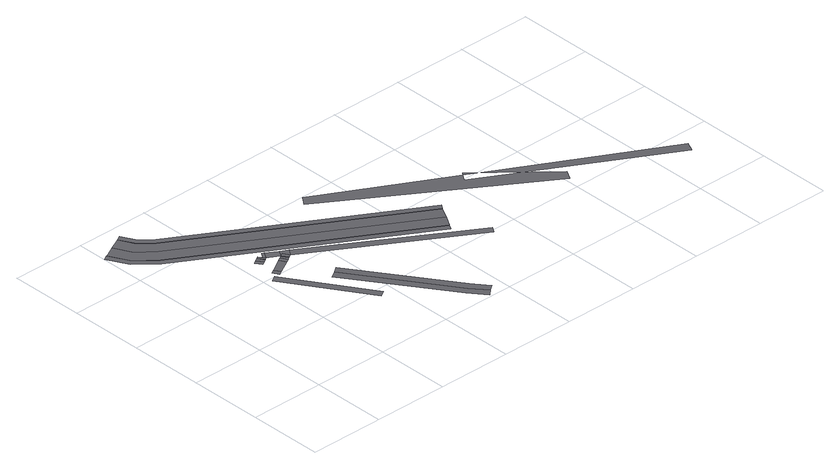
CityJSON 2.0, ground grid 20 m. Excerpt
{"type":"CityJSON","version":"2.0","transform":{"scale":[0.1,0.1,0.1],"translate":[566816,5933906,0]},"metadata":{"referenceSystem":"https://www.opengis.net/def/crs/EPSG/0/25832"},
"CityObjects":{
"road1":{"type":"Road","attributes":{"class":"transportation","name":"Intersection 18707","_createdBy":"webcityeditor","_createdAt":"2026-07-30T19:20:00.000Z","_connectedOsm2streetsRoadIds":["22590","22591"],"_osm2streetsRoadEndpoints":{"22590":"start","22591":"end"},"_osmNodeIds":["10588214319"],"_intersectionControl":"Signed","_verticalProfile":{"placement":"surface","source":"osm_tags","elevationM":0,"osmLayer":0}},"geometry":[{"type":"MultiSurface","lod":"2","boundaries":[[[0,1,2,3]]],"semantics":{"surfaces":[{"type":"TrafficArea","function":"intersection","transportationUsage":"intersection","surfaceMaterial":"asphalt","source":"osm2streets","sourceType":"Connection","connectedRoadIds":["22590","22591"],"roadEndpoints":{"22590":"start","22591":"end"},"osmNodeIds":["10588214319"]}],"values":[0]}}]},
"road2":{"type":"Road","attributes":{"class":"transportation","function":"road","name":"osm2streets road 4717","_createdBy":"webcityeditor","_createdAt":"2026-07-30T19:20:00.000Z","_osmWayIds":["45816939"],"_osm2streetsLaneCount":1,"_highwayType":"footway","_osmTags":{"highway":"footway","name":"osm2streets road 4717","layer":"0"},"_verticalProfile":{"placement":"surface","source":"osm_tags","elevationM":0,"osmLayer":0}},"geometry":[{"type":"MultiSurface","lod":"2","boundaries":[[[4,5,6,7]]],"semantics":{"surfaces":[{"type":"TrafficArea","function":"sidewalk","trafficDirection":"forward","transportationUsage":"sidewalk","surfaceMaterial":"paving_stones","verticalPlacement":"surface","roadElevation":0,"source":"osm2streets","sourceType":"Footway","sourceSurfaceIndex":0,"osm2streetsLaneIndex":0,"osmWayIds":["45816939"],"allowedModes":["pedestrian"]}],"values":[0]}}]},
"road3":{"type":"Road","attributes":{"class":"transportation","name":"Intersection 18702","_createdBy":"webcityeditor","_createdAt":"2026-07-30T19:20:00.000Z","_connectedOsm2streetsRoadIds":["22585","22586"],"_osm2streetsRoadEndpoints":{"22585":"start","22586":"end"},"_osmNodeIds":["10588214315"],"_intersectionControl":"Signed","_verticalProfile":{"placement":"surface","source":"osm_tags","elevationM":0,"osmLayer":0}},"geometry":[{"type":"MultiSurface","lod":"2","boundaries":[[[8,9,10,11]]],"semantics":{"surfaces":[{"type":"TrafficArea","function":"intersection","transportationUsage":"intersection","surfaceMaterial":"asphalt","source":"osm2streets","sourceType":"Connection","connectedRoadIds":["22585","22586"],"roadEndpoints":{"22585":"start","22586":"end"},"osmNodeIds":["10588214315"]}],"values":[0]}}]},
"road4":{"type":"Road","attributes":{"class":"transportation","function":"road","name":"osm2streets road 22585","_createdBy":"webcityeditor","_createdAt":"2026-07-30T19:20:00.000Z","_osmWayIds":["1135853182"],"_osm2streetsLaneCount":1,"_highwayType":"steps","_osmTags":{"highway":"steps","name":"osm2streets road 22585","layer":"0"},"_verticalProfile":{"placement":"surface","source":"osm_tags","elevationM":0,"osmLayer":0}},"geometry":[{"type":"MultiSurface","lod":"2","boundaries":[[[11,12,13,8]]],"semantics":{"surfaces":[{"type":"TrafficArea","function":"sidewalk","trafficDirection":"forward","transportationUsage":"sidewalk","surfaceMaterial":"concrete","verticalPlacement":"surface","roadElevation":0,"source":"osm2streets","sourceType":"Footway","sourceSurfaceIndex":0,"osm2streetsLaneIndex":0,"osmWayIds":["1135853182"],"allowedModes":["pedestrian"]}],"values":[0]}}]},
"road5":{"type":"Road","attributes":{"class":"transportation","function":"road","name":"osm2streets road 22590","_createdBy":"webcityeditor","_createdAt":"2026-07-30T19:20:00.000Z","_osmWayIds":["1135853187"],"_osm2streetsLaneCount":1,"_highwayType":"footway","_osmTags":{"highway":"footway","name":"osm2streets road 22590","layer":"0"},"_verticalProfile":{"placement":"surface","source":"osm_tags","elevationM":0,"osmLayer":0}},"geometry":[{"type":"MultiSurface","lod":"2","boundaries":[[[3,14,15,0]]],"semantics":{"surfaces":[{"type":"TrafficArea","function":"sidewalk","trafficDirection":"forward","transportationUsage":"sidewalk","surfaceMaterial":"paving_stones","verticalPlacement":"surface","roadElevation":0,"source":"osm2streets","sourceType":"Footway","sourceSurfaceIndex":0,"osm2streetsLaneIndex":0,"osmWayIds":["1135853187"],"allowedModes":["pedestrian"]}],"values":[0]}}]},
"road6":{"type":"Road","attributes":{"class":"transportation","name":"Intersection 18700","_createdBy":"webcityeditor","_createdAt":"2026-07-30T19:20:00.000Z","_connectedOsm2streetsRoadIds":["22584","22585"],"_osm2streetsRoadEndpoints":{"22584":"start","22585":"end"},"_osmNodeIds":["10588214314"],"_intersectionControl":"Signed","_verticalProfile":{"placement":"surface","source":"osm_tags","elevationM":0,"osmLayer":0}},"geometry":[{"type":"MultiSurface","lod":"2","boundaries":[[[16,13,12,17]]],"semantics":{"surfaces":[{"type":"TrafficArea","function":"intersection","transportationUsage":"intersection","surfaceMaterial":"asphalt","source":"osm2streets","sourceType":"Connection","connectedRoadIds":["22584","22585"],"roadEndpoints":{"22584":"start","22585":"end"},"osmNodeIds":["10588214314"]}],"values":[0]}}]},
"road7":{"type":"Road","attributes":{"class":"transportation","function":"road","name":"osm2streets road 22584","_createdBy":"webcityeditor","_createdAt":"2026-07-30T19:20:00.000Z","_osmWayIds":["1135853181"],"_osm2streetsLaneCount":1,"_highwayType":"footway","_osmTags":{"highway":"footway","name":"osm2streets road 22584","layer":"0"},"_verticalProfile":{"placement":"surface","source":"osm_tags","elevationM":0,"osmLayer":0}},"geometry":[{"type":"MultiSurface","lod":"2","boundaries":[[[17,18,19,16]]],"semantics":{"surfaces":[{"type":"TrafficArea","function":"sidewalk","trafficDirection":"forward","transportationUsage":"sidewalk","surfaceMaterial":"paving_stones","verticalPlacement":"surface","roadElevation":0,"source":"osm2streets","sourceType":"Footway","sourceSurfaceIndex":0,"osm2streetsLaneIndex":0,"osmWayIds":["1135853181"],"allowedModes":["pedestrian"]}],"values":[0]}}]},
"road8":{"type":"Road","attributes":{"class":"transportation","name":"Intersection 18701","_createdBy":"webcityeditor","_createdAt":"2026-07-30T19:20:00.000Z","_connectedOsm2streetsRoadIds":["4723","4724","22584"],"_osm2streetsRoadEndpoints":{"4723":"end","4724":"start","22584":"end"},"_osmNodeIds":["583204672"],"_intersectionControl":"Signed","_verticalProfile":{"placement":"surface","source":"osm_tags","elevationM":0,"osmLayer":0}},"geometry":[{"type":"MultiSurface","lod":"2","boundaries":[[[19,18,20,21,22]]],"semantics":{"surfaces":[{"type":"TrafficArea","function":"intersection","transportationUsage":"intersection","surfaceMaterial":"asphalt","source":"osm2streets","sourceType":"Connection","connectedRoadIds":["4723","4724","22584"],"roadEndpoints":{"4723":"end","4724":"start","22584":"end"},"osmNodeIds":["583204672"]}],"values":[0]}}]},
"road9":{"type":"Road","attributes":{"class":"transportation","name":"Intersection 18706","_createdBy":"webcityeditor","_createdAt":"2026-07-30T19:20:00.000Z","_connectedOsm2streetsRoadIds":["22589","22590"],"_osm2streetsRoadEndpoints":{"22589":"start","22590":"end"},"_osmNodeIds":["10588214320"],"_intersectionControl":"Signed","_verticalProfile":{"placement":"surface","source":"osm_tags","elevationM":0,"osmLayer":0}},"geometry":[{"type":"MultiSurface","lod":"2","boundaries":[[[23,15,14,24]]],"semantics":{"surfaces":[{"type":"TrafficArea","function":"intersection","transportationUsage":"intersection","surfaceMaterial":"asphalt","source":"osm2streets","sourceType":"Connection","connectedRoadIds":["22589","22590"],"roadEndpoints":{"22589":"start","22590":"end"},"osmNodeIds":["10588214320"]}],"values":[0]}}]},
"road10":{"type":"Road","attributes":{"class":"transportation","function":"road","name":"osm2streets road 4724","_createdBy":"webcityeditor","_createdAt":"2026-07-30T19:20:00.000Z","_osmWayIds":["45816944"],"_osm2streetsLaneCount":1,"_highwayType":"footway","_osmTags":{"highway":"footway","name":"osm2streets road 4724","layer":"0"},"_verticalProfile":{"placement":"surface","source":"osm_tags","elevationM":0,"osmLayer":0}},"geometry":[{"type":"MultiSurface","lod":"2","boundaries":[[[18,25,26,20]]],"semantics":{"surfaces":[{"type":"TrafficArea","function":"sidewalk","trafficDirection":"forward","transportationUsage":"sidewalk","surfaceMaterial":"paving_stones","verticalPlacement":"surface","roadElevation":0,"source":"osm2streets","sourceType":"Footway","sourceSurfaceIndex":0,"osm2streetsLaneIndex":0,"osmWayIds":["45816944"],"allowedModes":["pedestrian"]}],"values":[0]}}]},
"road11":{"type":"Road","attributes":{"class":"transportation","function":"road","name":"osm2streets road 22589","_createdBy":"webcityeditor","_createdAt":"2026-07-30T19:20:00.000Z","_osmWayIds":["1135853186"],"_osm2streetsLaneCount":1,"_highwayType":"steps","_osmTags":{"highway":"steps","name":"osm2streets road 22589","layer":"0"},"_verticalProfile":{"placement":"surface","source":"osm_tags","elevationM":0,"osmLayer":0}},"geometry":[{"type":"MultiSurface","lod":"2","boundaries":[[[24,27,28,23]]],"semantics":{"surfaces":[{"type":"TrafficArea","function":"sidewalk","trafficDirection":"forward","transportationUsage":"sidewalk","surfaceMaterial":"concrete","verticalPlacement":"surface","roadElevation":0,"source":"osm2streets","sourceType":"Footway","sourceSurfaceIndex":0,"osm2streetsLaneIndex":0,"osmWayIds":["1135853186"],"allowedModes":["pedestrian"]}],"values":[0]}}]},
"road12":{"type":"Road","attributes":{"class":"transportation","name":"Intersection 18704","_createdBy":"webcityeditor","_createdAt":"2026-07-30T19:20:00.000Z","_connectedOsm2streetsRoadIds":["22588","22589"],"_osm2streetsRoadEndpoints":{"22588":"start","22589":"end"},"_osmNodeIds":["10588214321"],"_intersectionControl":"Signed","_verticalProfile":{"placement":"surface","source":"osm_tags","elevationM":0,"osmLayer":0}},"geometry":[{"type":"MultiSurface","lod":"2","boundaries":[[[25,28,27,29]]],"semantics":{"surfaces":[{"type":"TrafficArea","function":"intersection","transportationUsage":"intersection","surfaceMaterial":"asphalt","source":"osm2streets","sourceType":"Connection","connectedRoadIds":["22588","22589"],"roadEndpoints":{"22588":"start","22589":"end"},"osmNodeIds":["10588214321"]}],"values":[0]}}]},
"road13":{"type":"Road","attributes":{"class":"transportation","function":"road","name":"osm2streets road 22588","_createdBy":"webcityeditor","_createdAt":"2026-07-30T19:20:00.000Z","_osmWayIds":["1135853185"],"_osm2streetsLaneCount":1,"_highwayType":"footway","_osmTags":{"highway":"footway","name":"osm2streets road 22588","layer":"0"},"_verticalProfile":{"placement":"surface","source":"osm_tags","elevationM":0,"osmLayer":0}},"geometry":[{"type":"MultiSurface","lod":"2","boundaries":[[[29,30,31,25]]],"semantics":{"surfaces":[{"type":"TrafficArea","function":"sidewalk","trafficDirection":"forward","transportationUsage":"sidewalk","surfaceMaterial":"paving_stones","verticalPlacement":"surface","roadElevation":0,"source":"osm2streets","sourceType":"Footway","sourceSurfaceIndex":0,"osm2streetsLaneIndex":0,"osmWayIds":["1135853185"],"allowedModes":["pedestrian"]}],"values":[0]}}]},
"road14":{"type":"Road","attributes":{"class":"transportation","name":"Intersection 18705","_createdBy":"webcityeditor","_createdAt":"2026-07-30T19:20:00.000Z","_connectedOsm2streetsRoadIds":["4724","4725","22588"],"_osm2streetsRoadEndpoints":{"4724":"end","4725":"start","22588":"end"},"_osmNodeIds":["583203509"],"_intersectionControl":"Signed","_verticalProfile":{"placement":"surface","source":"osm_tags","elevationM":0,"osmLayer":0}},"geometry":[{"type":"MultiSurface","lod":"2","boundaries":[[[31,30,32,26,25]]],"semantics":{"surfaces":[{"type":"TrafficArea","function":"intersection","transportationUsage":"intersection","surfaceMaterial":"asphalt","source":"osm2streets","sourceType":"Connection","connectedRoadIds":["4724","4725","22588"],"roadEndpoints":{"4724":"end","4725":"start","22588":"end"},"osmNodeIds":["583203509"]}],"values":[0]}}]},
"road15":{"type":"Road","attributes":{"class":"transportation","function":"road","name":"osm2streets road 19191","_createdBy":"webcityeditor","_createdAt":"2026-07-30T19:20:00.000Z","_osmWayIds":["776593833"],"_osm2streetsLaneCount":2,"_highwayType":"service","_osmTags":{"highway":"service","name":"osm2streets road 19191","layer":"0"},"_verticalProfile":{"placement":"surface","source":"osm_tags","elevationM":0,"osmLayer":0}},"geometry":[{"type":"MultiSurface","lod":"2","boundaries":[[[33,34,35,36,37,38]],[[39,40,41,35,34,33]]],"semantics":{"surfaces":[{"type":"TrafficArea","function":"driving_lane","trafficDirection":"backward","transportationUsage":"car_lane","surfaceMaterial":"paving_stones","verticalPlacement":"surface","roadElevation":0,"source":"osm2streets","sourceType":"Driving","sourceSurfaceIndex":0,"osm2streetsLaneIndex":0,"osmWayIds":["776593833"],"allowedModes":["car"]},{"type":"TrafficArea","function":"driving_lane","trafficDirection":"forward","transportationUsage":"car_lane","surfaceMaterial":"paving_stones","verticalPlacement":"surface","roadElevation":0,"source":"osm2streets","sourceType":"Driving","sourceSurfaceIndex":1,"osm2streetsLaneIndex":1,"osmWayIds":["776593833"],"allowedModes":["car"]}],"values":[0,1]}}]},
"road16":{"type":"Road","attributes":{"class":"transportation","function":"road","name":"Münzstraße","_createdBy":"webcityeditor","_createdAt":"2026-07-30T19:20:00.000Z","_osmWayIds":["696163006"],"_osm2streetsLaneCount":6,"_highwayType":"residential","_osmTags":{"highway":"residential","name":"Münzstraße","layer":"0"},"_verticalProfile":{"placement":"surface","source":"osm_tags","elevationM":0,"osmLayer":0}},"geometry":[{"type":"MultiSurface","lod":"2","boundaries":[[[42,43,44,45,46,47,48,49]],[[50,51,52,53,45,44,43,42]],[[54,55,56,57,53,52,51,50]],[[58,59,60,61,57,56,55,54]],[[62,63,64,65,61,60,59,58]],[[66,67,68,69,65,64,63,62]]],"semantics":{"surfaces":[{"type":"TrafficArea","function":"sidewalk","trafficDirection":"backward","transportationUsage":"sidewalk","surfaceMaterial":"paving_stones","maxspeed":30,"verticalPlacement":"surface","roadElevation":0,"source":"osm2streets","sourceType":"Sidewalk","sourceSurfaceIndex":0,"osm2streetsLaneIndex":0,"osmWayIds":["696163006"],"allowedModes":["pedestrian"]},{"type":"AuxiliaryTrafficArea","function":"median","trafficDirection":"backward","transportationUsage":"median","surfaceMaterial":"asphalt","maxspeed":30,"verticalPlacement":"surface","roadElevation":0,"source":"osm2streets","sourceType":"Buffer(Curb)","sourceSurfaceIndex":1,"osm2streetsLaneIndex":1,"osmWayIds":["696163006"],"osm2streetsPropertiesJson":"{\"allowed_turns\":[],\"direction\":\"Backward\",\"index\":1,\"layer\":0,\"osm_way_ids\":[696163006],\"road\":18002,\"speed_limit\":\"Some(Speed(8.3333))\",\"type\":\"Buffer(Curb)\",\"width\":0.1}"},{"type":"TrafficArea","function":"driving_lane","trafficDirection":"backward","transportationUsage":"car_lane","surfaceMaterial":"asphalt","maxspeed":30,"verticalPlacement":"surface","roadElevation":0,"source":"osm2streets","sourceType":"Driving","sourceSurfaceIndex":2,"osm2streetsLaneIndex":2,"osmWayIds":["696163006"],"allowedModes":["car"]},{"type":"TrafficArea","function":"driving_lane","trafficDirection":"forward","transportationUsage":"car_lane","surfaceMaterial":"asphalt","maxspeed":30,"verticalPlacement":"surface","roadElevation":0,"source":"osm2streets","sourceType":"Driving","sourceSurfaceIndex":3,"osm2streetsLaneIndex":3,"osmWayIds":["696163006"],"allowedModes":["car"]},{"type":"AuxiliaryTrafficArea","function":"median","trafficDirection":"forward","transportationUsage":"median","surfaceMaterial":"asphalt","maxspeed":30,"verticalPlacement":"surface","roadElevation":0,"source":"osm2streets","sourceType":"Buffer(Curb)","sourceSurfaceIndex":4,"osm2streetsLaneIndex":4,"osmWayIds":["696163006"],"osm2streetsPropertiesJson":"{\"allowed_turns\":[],\"direction\":\"Forward\",\"index\":4,\"layer\":0,\"osm_way_ids\":[696163006],\"road\":18002,\"speed_limit\":\"Some(Speed(8.3333))\",\"type\":\"Buffer(Curb)\",\"width\":0.1}"},{"type":"TrafficArea","function":"sidewalk","trafficDirection":"forward","transportationUsage":"sidewalk","surfaceMaterial":"paving_stones","maxspeed":30,"verticalPlacement":"surface","roadElevation":0,"source":"osm2streets","sourceType":"Sidewalk","sourceSurfaceIndex":5,"osm2streetsLaneIndex":5,"osmWayIds":["696163006"],"allowedModes":["pedestrian"]}],"values":[0,1,2,3,4,5]}}]},
"road17":{"type":"Road","attributes":{"class":"transportation","function":"road","name":"osm2streets road 4725","_createdBy":"webcityeditor","_createdAt":"2026-07-30T19:20:00.000Z","_osmWayIds":["45816944"],"_osm2streetsLaneCount":1,"_highwayType":"footway","_osmTags":{"highway":"footway","name":"osm2streets road 4725","layer":"0"},"_verticalProfile":{"placement":"surface","source":"osm_tags","elevationM":0,"osmLayer":0}},"geometry":[{"type":"MultiSurface","lod":"2","boundaries":[[[30,70,71,32]]],"semantics":{"surfaces":[{"type":"TrafficArea","function":"sidewalk","trafficDirection":"forward","transportationUsage":"sidewalk","surfaceMaterial":"paving_stones","verticalPlacement":"surface","roadElevation":0,"source":"osm2streets","sourceType":"Footway","sourceSurfaceIndex":0,"osm2streetsLaneIndex":0,"osmWayIds":["45816944"],"allowedModes":["pedestrian"]}],"values":[0]}}]},
"road18":{"type":"Road","attributes":{"class":"transportation","name":"Intersection 3832","_createdBy":"webcityeditor","_createdAt":"2026-07-30T19:20:00.000Z","_connectedOsm2streetsRoadIds":["13001","5562","13002","4593"],"_osm2streetsRoadEndpoints":{"4593":"end","5562":"end","13001":"start","13002":"start"},"_osmNodeIds":["1239081983","287929004"],"_intersectionControl":"Signed","_verticalProfile":{"placement":"surface","source":"osm_tags","elevationM":0,"osmLayer":0}},"geometry":[{"type":"MultiSurface","lod":"2","boundaries":[[[72,73,74,75,76,77,78,79]]],"semantics":{"surfaces":[{"type":"TrafficArea","function":"intersection","transportationUsage":"intersection","surfaceMaterial":"asphalt","source":"osm2streets","sourceType":"Connection","connectedRoadIds":["13001","5562","13002","4593"],"roadEndpoints":{"4593":"end","5562":"end","13001":"start","13002":"start"},"osmNodeIds":["1239081983","287929004"]}],"values":[0]}}]}
},
"vertices":[
[252,422,0],[242,416,0],[252,399,0],[262,405,0],
[220,391,0],[359,174,0],[376,185,0],[237,402,0],
[250,479,0],[241,473,0],[252,456,0],[261,462,0],
[269,467,0],[258,484,0],
[299,427,0],[289,444,0],
[259,485,0],[271,468,0],
[276,472,0],[264,488,0],
[286,489,0],[280,492,0],[270,475,0],
[298,449,0],[309,432,0],
[306,454,0],[316,471,0],
[315,436,0],[305,453,0],
[317,437,0],
[325,442,0],[315,459,0],
[336,459,0],
[559,20,0],[525,62,0],[349,321,0],[332,310,0],[509,50,0],[544,7,0],[575,32,0],[541,74,0],[365,333,0],
[676,283,0],[93,629,0],[42,673,0],[14,728,0],[1,721,0],[30,664,0],[84,617,0],[668,270,0],[677,284,0],[93,630,0],[42,674,0],[15,728,0],[695,314,0],[114,659,0],[71,696,0],[46,744,0],[712,344,0],[134,687,0],[99,718,0],[78,760,0],[713,345,0],[135,688,0],[100,718,0],[79,760,0],[721,358,0],[144,700,0],[112,728,0],[92,767,0],
[731,192,0],[742,209,0],
[848,423,0],[831,399,0],[1297,131,0],[1309,158,0],[509,598,0],[492,574,0],[1011,236,0],[1026,262,0]
]}
